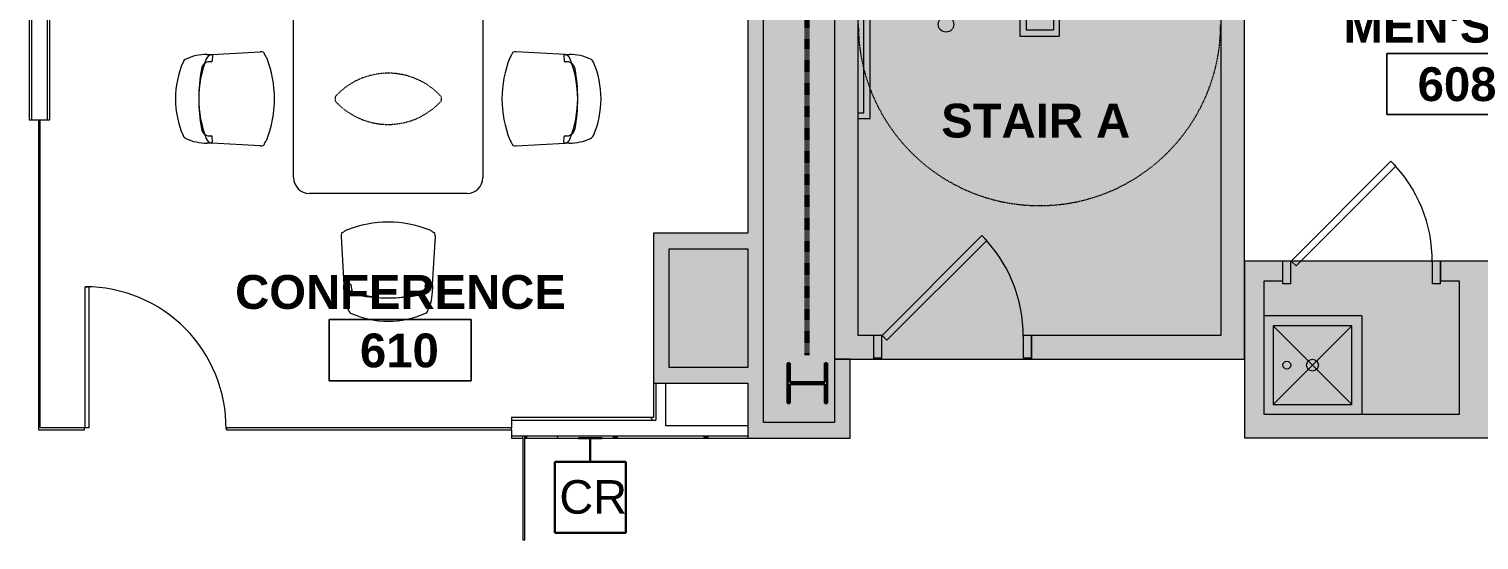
# Model space of a CAD drawing. Header units: inches. Extents: x -1180 to 2011, y -268 to 2143.
# Drawn here: x -585.9 to -217.9, y 1210.4 to 1340 of the extents above; entities that cross this region are included whole.
import ezdxf

# ---------------------------------------------------------------- set-up
doc = ezdxf.new("R2010")
doc.units = ezdxf.units.IN
doc.header["$MEASUREMENT"] = 0
for name, pattern in [('Dash 1_16_', [0.125, 0.0625, -0.0625]), ('Dash 1_8_', [0.25, 0.125, -0.125]), ('Steelcase Hidden Line', [0.117188, 0.078125, -0.039062])]:
    doc.linetypes.add(name, pattern=pattern)
for name, color, linetype, lineweight in [('A-ANNO-NOTE', 131, 'Continuous', 13), ('A-AREA-IDEN', 2, 'Continuous', 9), ('A-DETL', 90, 'Continuous', 13), ('A-DETL-GENF', 92, 'Continuous', 9), ('A-DETL-THIN', 151, 'Continuous', 13), ('A-DOOR', 31, 'Continuous', 13), ('A-DOOR-FRAM', 31, 'Continuous', 20), ('A-WALL', 113, 'Continuous', 13), ('A-WALL-PATT', 111, 'Continuous', 13), ('I-FURN', 30, 'Continuous', 9), ('I-WALL', 2, 'Continuous', 13), ('P-SANR-FIXT', 6, 'Continuous', 13), ('S-COLS', 52, 'Continuous', 13)]:
    doc.layers.add(name, color=color, linetype=linetype, lineweight=lineweight)
doc.styles.add('Swis721 Lt BT', font='swissl.ttf', dxfattribs={"height": 8.514638})
doc.styles.add('Swis721 Lt BT_B', font='', dxfattribs={"height": 8.583975})
doc.styles.get('Swis721 Lt BT_B').set_extended_font_data('Swis721 Lt BT', bold=True)
pattern_1 = [(0, (0, 0), (30.72, 7.68), [1.267, -21.773, 1.267, -21.773, -122.88]), (0, (0, 0), (30.72, 7.68), [-46.08, 1.267, -44.813, 1.267, -21.773, -53.76]), (0, (0, 0), (30.72, 7.68), [-115.2, 1.267, -14.093, 1.267, -37.133]), (120, (11.52, 3.84), (-22.011075, 22.7643), [1.267, -21.773, 1.267, -21.773, -122.88]), (120, (11.52, 3.84), (-22.011075, 22.7643), [-46.08, 1.267, -44.813, 1.267, -21.773, -53.76]), (120, (11.52, 3.84), (-22.011075, 22.7643), [-115.2, 1.267, -14.093, 1.267, -37.133]), (240, (15.36, 19.2), (-8.708925, -30.4443), [1.267, -21.773, 1.267, -21.773, -122.88]), (240, (15.36, 19.2), (-8.708925, -30.4443), [-46.08, 1.267, -44.813, 1.267, -21.773, -53.76]), (240, (15.36, 19.2), (-8.708925, -30.4443), [-115.2, 1.267, -14.093, 1.267, -37.133])]

# ---------------------------------------------------------------- blocks, each defined once
blk = doc.blocks.new('Single Flush - OTJ_SOLIDFLUSH_ALUM-4843896-6TH FLOOR POWER _ SIGNAL')
at = {"layer": 'A-DOOR', "color": 8, "lineweight": 20}
for p, q in [((-8.65, -27.09), (16.67, -1.76)), ((17.91, -3), (-7.42, -28.32)), ((16.67, -1.76), (17.91, -3)), ((-7.42, -28.32), (-8.65, -27.09))]:
    blk.add_line(p, q, dxfattribs=at)
at = {"layer": 'A-DOOR', "lineweight": 9}
blk.add_arc((17.91, -3), 35.81, 179.5, 225, dxfattribs=at)
at = {"layer": 'A-DOOR-FRAM', "color": 8}
for p, q in [((-20, 2.75), (-20, -3)), ((-20, 2.75), (-18, 2.75)), ((-18, 2.75), (-18, -3)), ((18, 2.75), (18, -3)), ((18, 2.75), (20, 2.75)), ((20, 2.75), (20, -3)), ((-20, -3), (-18, -3)), ((18, -3), (20, -3))]:
    blk.add_line(p, q, dxfattribs=at)
blk = doc.blocks.new('Single Flush - OTJ_SOLIDFLUSH_ALUM-4843889-6TH FLOOR POWER _ SIGNAL')
at = {"layer": 'A-DOOR', "color": 8, "lineweight": 20}
for p, q in [((-8.65, -26.59), (16.67, -1.26)), ((17.91, -2.5), (-7.42, -27.82)), ((16.67, -1.26), (17.91, -2.5)), ((-7.42, -27.82), (-8.65, -26.59))]:
    blk.add_line(p, q, dxfattribs=at)
at = {"layer": 'A-DOOR', "lineweight": 9}
blk.add_arc((17.91, -2.5), 35.81, 179.5, 225, dxfattribs=at)
at = {"layer": 'A-DOOR-FRAM', "color": 8}
for p, q in [((-20, 3.25), (-20, -2.5)), ((-20, 3.25), (-18, 3.25)), ((-18, 3.25), (-18, -2.5)), ((18, 3.25), (18, -2.5)), ((18, 3.25), (20, 3.25)), ((20, 3.25), (20, -2.5)), ((-20, -2.5), (-18, -2.5)), ((18, -2.5), (20, -2.5))]:
    blk.add_line(p, q, dxfattribs=at)
blk = doc.blocks.new('HP-Bearing Pile-Column - HP10X57-V11-6TH FLOOR POWER _ SIGNAL')
at = {"layer": 'S-COLS', "lineweight": 30}
for p, q in [((5.1, 5), (-5.1, 5)), ((-5.1, 5), (-5.1, 4.435)), ((-5.1, 4.435), (-0.2825, 4.435)), ((-0.2825, 4.435), (-0.2825, -4.435)), ((0.2825, -4.435), (0.2825, 4.435)), ((0.2825, 4.435), (5.1, 4.435)), ((5.1, 4.435), (5.1, 5)), ((-0.2825, -4.435), (-5.1, -4.435)), ((-5.1, -4.435), (-5.1, -5)), ((-5.1, -5), (5.1, -5)), ((5.1, -4.435), (0.2825, -4.435)), ((5.1, -5), (5.1, -4.435))]:
    blk.add_line(p, q, dxfattribs=at)
blk = doc.blocks.new('P-Mop_Sink - P-Mop_Sink-4258602-6TH FLOOR POWER _ SIGNAL')
at = {"layer": 'P-SANR-FIXT', "lineweight": 9}
for p, q in [((-12, 0), (12.98, 0)), ((-12, 0), (-12, -24.76)), ((10.5, -2.5), (-9.5, -22.5)), ((-9.5, -2.5), (10.5, -22.5)), ((-9.5, -2.5), (-9.5, -22.5)), ((10.5, -2.5), (-9.5, -2.5)), ((10.5, -22.5), (10.5, -2.5)), ((-9.5, -22.5), (10.5, -22.5))]:
    blk.add_line(p, q, dxfattribs=at)
for centre, radius in [((0.5, -12.5), 1.5), ((0.5, -19), 1)]:
    blk.add_circle(centre, radius, dxfattribs=at)
blk = doc.blocks.new('Steelcase Coalesse - Host - Table - Rectangular - 10_ L - 48__ W - 1 Piece Top_0 TAP-5287640-6TH FLOOR POWER _ SIGNAL')
at = {"layer": 'I-FURN'}
for p, q in [((-56, 24), (56, 24)), ((-60, -20), (-60, 20)), ((60, 20), (60, -20)), ((56, -24), (-56, -24))]:
    blk.add_line(p, q, dxfattribs=at)
at = {"layer": 'I-FURN', "linetype": 'Steelcase Hidden Line'}
for p, q in [((-35.5, 13.5), (-36.5, 13.5)), ((36.5, 13.5), (35.5, 13.5)), ((-36.5, -13.5), (-35.5, -13.5)), ((35.5, -13.5), (36.5, -13.5))]:
    blk.add_line(p, q, dxfattribs=at)
at = {"layer": 'I-FURN'}
for centre, start, end in [((-56, 20), 90, 180), ((56, 20), 360, 90), ((-56, -20), 180, 270), ((56, -20), 270, 0)]:
    blk.add_arc(centre, 4, start, end, dxfattribs=at)
at = {"layer": 'I-FURN', "linetype": 'Steelcase Hidden Line'}
for centre, start, end in [((-24.31, 0), 132.075, 227.925), ((-47.69, 0), 312.075, 47.925), ((47.69, 0), 132.075, 227.925), ((24.31, 0), 312.075, 47.925)]:
    blk.add_arc(centre, 18.19, start, end, dxfattribs=at)
blk = doc.blocks.new('Steelcase Coalesse - Bindu - Seating - Conference - Chair - Mid Back-5289058-6TH FLOOR POWER _ SIGNAL')
at = {"layer": 'I-FURN'}
for p, q in [((-11.96, -3.6), (-11.27, -15.92)), ((11.27, -15.92), (11.96, -3.6)), ((-11.27, -15.92), (-10.99, -15.73)), ((-10.99, -15.73), (-9.66, -15.79)), ((10.99, -15.73), (9.66, -15.79)), ((11.27, -15.92), (10.99, -15.73))]:
    blk.add_line(p, q, dxfattribs=at)
for centre, radius, start, end in [((0, -28.17), 28.17, 90.001, 111.5988), ((0, -28.17), 28.17, 68.4012, 89.999), ((-9.68, -3.48), 2.28, 164.1416, 183.2105), ((-11.59, -2.93), 0.295, 95.4219, 164.1416), ((-11.68, -1.97), 0.666, 275.4219, 308.378), ((-9.06, -5.29), 3.56, 111.5988, 128.378), ((9.06, -5.29), 3.56, 51.622, 68.4012), ((11.68, -1.97), 0.666, 231.622, 264.5781), ((11.59, -2.93), 0.295, 15.8584, 84.5781), ((9.68, -3.48), 2.28, 356.7895, 15.8584), ((-30.81, -17.02), 19.57, 359.6896, 3.2105), ((-9.4, -15.52), 1.92, 194.3053, 248.5611), ((1.3, -17.19), 12.54, 179.6896, 204.9024), ((0, 8.43), 27.65, 248.5611, 291.4389), ((-9.66, -16.04), 0.25, 352.9623, 87.7727), ((-7.18, -16.34), 2.25, 172.9623, 260.0453), ((7.18, -16.34), 2.25, 279.9547, 7.0377), ((9.66, -16.04), 0.25, 92.2273, 187.0377), ((-1.3, -17.19), 12.54, 335.0976, 0.3104), ((9.4, -15.52), 1.92, 291.4389, 345.6947), ((30.81, -17.02), 19.57, 176.7895, 180.3104), ((0, 24.59), 43.81, 260.0453, 279.9547), ((-8.74, -21.85), 1.47, 204.9024, 246.483), ((0, -1.77), 23.37, 246.483, 270), ((0, -1.77), 23.37, 270, 293.517), ((8.74, -21.85), 1.47, 293.517, 335.0976)]:
    blk.add_arc(centre, radius, start, end, dxfattribs=at)
blk = doc.blocks.new('Steelcase Coalesse - Bindu - Seating - Conference - Chair - Mid Back-5290419-6TH FLOOR POWER _ SIGNAL')
at = {"layer": 'I-FURN'}
for p, q in [((-11.96, 3.6), (-11.27, 15.92)), ((-11.27, 15.92), (-10.99, 15.73)), ((-10.99, 15.73), (-9.66, 15.79)), ((10.99, 15.73), (9.66, 15.79)), ((11.27, 15.92), (10.99, 15.73)), ((11.27, 15.92), (11.96, 3.6))]:
    blk.add_line(p, q, dxfattribs=at)
for centre, radius, start, end in [((1.3, 17.19), 12.54, 155.0976, 180.3104), ((-8.74, 21.85), 1.47, 113.517, 155.0976), ((0, 1.77), 23.37, 90, 113.517), ((0, 1.77), 23.37, 66.483, 90), ((8.74, 21.85), 1.47, 24.9024, 66.483), ((-1.3, 17.19), 12.54, 359.6896, 24.9024), ((0, -8.43), 27.65, 68.5611, 111.4389), ((-7.18, 16.34), 2.25, 99.9547, 187.0377), ((0, -24.59), 43.81, 80.0453, 99.9547), ((7.18, 16.34), 2.25, 352.9623, 80.0453), ((-30.81, 17.02), 19.57, 356.7895, 0.3104), ((-9.4, 15.52), 1.92, 111.4389, 165.6947), ((-9.66, 16.04), 0.25, 272.2273, 7.0377), ((9.66, 16.04), 0.25, 172.9623, 267.7727), ((9.4, 15.52), 1.92, 14.3053, 68.5611), ((30.81, 17.02), 19.57, 179.6896, 183.2105), ((-9.68, 3.48), 2.28, 176.7895, 195.8584), ((-11.59, 2.93), 0.295, 195.8584, 264.5781), ((-11.68, 1.97), 0.666, 51.622, 84.5781), ((-9.06, 5.29), 3.56, 231.622, 248.4012), ((0, 28.17), 28.17, 248.4012, 269.999), ((0, 28.17), 28.17, 270.001, 291.5988), ((9.06, 5.29), 3.56, 291.5988, 308.378), ((11.68, 1.97), 0.666, 95.4219, 128.378), ((11.59, 2.93), 0.295, 275.4219, 344.1416), ((9.68, 3.48), 2.28, 344.1416, 3.2105)]:
    blk.add_arc(centre, radius, start, end, dxfattribs=at)
blk = doc.blocks.new('Single Glass Door - 36_ x 96_-5154814-6TH FLOOR POWER _ SIGNAL')
at = {"layer": 'A-DOOR', "lineweight": 20}
for p, q in [((16.90625, -0.25), (17.90625, -0.25)), ((16.90625, -36.0625), (16.90625, -0.25)), ((17.90625, -0.25), (17.90625, -36.0625)), ((17.90625, -36.0625), (16.90625, -36.0625))]:
    blk.add_line(p, q, dxfattribs=at)
at = {"layer": 'A-DOOR', "lineweight": 9}
blk.add_arc((17.90625, -0.25), 35.8125, 179.5, 270, dxfattribs=at)
blk = doc.blocks.new('Room Tag - Room Name and Number-3379422-6TH FLOOR POWER _ SIGNAL')
at = {"layer": 'A-AREA-IDEN'}
for p, q in [((-0.1881, -0.1636), (-0.1881, -0.0018)), ((-0.1881, -0.0018), (0.1869, -0.0018)), ((0.1869, -0.0018), (-0.1881, -0.0018)), ((-0.1881, -0.0018), (-0.1881, -0.1636)), ((0.1869, -0.0018), (0.1869, -0.1636)), ((0.1869, -0.1636), (0.1869, -0.0018)), ((0.1869, -0.1636), (-0.1881, -0.1636)), ((-0.1881, -0.1636), (0.1869, -0.1636))]:
    blk.add_line(p, q, dxfattribs=at)

msp = doc.modelspace()

# ---------------------------------------------------------------- hatches: boundary and pattern name
at = {"layer": 'A-DETL-GENF'}
h = msp.add_hatch(color=9, dxfattribs=at)
h.paths.add_polyline_path([(63.24, 1240.16), (70.77, 1240.16), (70.77, 1265.21), (58.74, 1265.21), (58.74, 1579.31), (70.77, 1579.31), (70.77, 1607.3), (-48.23, 1607.3), (-48.23, 1620.31), (-277.42, 1620.31), (-277.42, 1541.26), (-249.39, 1541.26), (-249.39, 1598.34), (24.69, 1598.34), (24.69, 1541.26), (52.78, 1541.26), (52.78, 1411.26), (24.69, 1411.26), (24.69, 1357.25), (50.71, 1357.25), (50.71, 1277.19), (-67.38, 1277.19), (-67.38, 1240.16), (-41.77, 1240.16), (-41.77, 1259.14), (38.24, 1259.14), (38.24, 1240.16), (62.74, 1240.16)], flags=0)
h.paths.add_polyline_path([(-381.47, 1240.16), (-381.47, 1256.22), (-377.47, 1256.22), (-377.47, 1256.27), (-381.5, 1256.27), (-381.5, 1620.31), (-399.46, 1620.31), (-399.46, 1240.16), (-381.5, 1240.16)], flags=0)
h.paths.add_polyline_path([(193.78, 1339.23), (195.78, 1339.23), (195.78, 1318.11), (193.78, 1318.11), (193.78, 1319.46)], flags=0)
h.paths.add_polyline_path([(193.78, 1443.51), (195.78, 1443.51), (195.78, 1422.38), (193.78, 1422.38)], flags=0)
h.paths.add_polyline_path([(193.78, 1547.56), (195.78, 1547.56), (195.78, 1526.43), (193.78, 1526.43)], flags=0)
h.paths.add_polyline_path([(174.75, 1240.16), (672.96, 1240.16), (672.96, 1620.31), (654.76, 1620.31), (654.76, 1257.23), (377.16, 1257.26), (377.16, 1309.64), (293.77, 1309.64), (293.77, 1263.25), (188.78, 1263.25), (188.78, 1296.73), (193.78, 1296.73), (193.78, 1268.25), (288.77, 1268.25), (288.77, 1368.22), (193.78, 1368.22), (193.78, 1339.23), (188.78, 1339.23), (188.78, 1401.01), (193.78, 1401.01), (193.78, 1372.22), (288.77, 1372.22), (288.77, 1472.3), (193.78, 1472.3), (193.78, 1443.51), (188.78, 1443.51), (188.78, 1505.06), (193.78, 1505.06), (193.78, 1476.3), (288.77, 1476.3), (288.77, 1576.29), (193.78, 1576.29), (193.78, 1547.56), (188.78, 1547.56), (188.78, 1575.31), (188.64, 1575.28), (188.64, 1547.76), (182.73, 1547.76), (182.73, 1504.24), (188.64, 1504.24), (188.64, 1444.18), (182.73, 1444.18), (182.73, 1400.24), (188.64, 1400.24), (188.64, 1339.74), (182.73, 1339.74), (182.73, 1296.76), (188.64, 1296.73), (188.64, 1265.21), (174.75, 1265.21), (174.75, 1247.2)], flags=0)
h.paths.add_polyline_path([(-272.42, 1242.23), (-222.89, 1242.23), (-222.89, 1276.12), (-227.66, 1276.12), (-227.66, 1281.12), (-267.66, 1281.12), (-267.66, 1276.12), (-272.42, 1276.12), (-272.42, 1242.24)], flags=0)
h.paths.add_polyline_path([(-217.89, 1242.23), (-155.35, 1242.23), (-155.35, 1276.12), (-166.62, 1276.12), (-166.62, 1281.12), (-206.62, 1281.12), (-206.62, 1276.12), (-217.89, 1276.12), (-217.89, 1246.88)], flags=0)
h.paths.add_polyline_path([(-403.46, 1254.15), (-403.46, 1284.19), (-423.43, 1284.19), (-423.43, 1254.15), (-405.98, 1254.15)], flags=0)
h.paths.add_polyline_path([(-277.45, 1256.27), (-277.42, 1256.27), (-277.45, 1256.27)], flags=0)
h.paths.add_polyline_path([(-331.5, 1256.27), (-331.5, 1262.27), (-283.45, 1262.27), (-283.45, 1508.33), (-375.5, 1508.33), (-375.5, 1262.27), (-371.5, 1262.27), (-371.5, 1256.27), (-332.12, 1256.27)], flags=0)
h.paths.add_polyline_path([(641.59, 1262.23), (649.76, 1262.23), (649.76, 1359.16), (556.01, 1359.16), (556.01, 1262.23)], flags=0)
h.paths.add_polyline_path([(511.76, 1262.76), (551.01, 1262.76), (550.98, 1619.36), (432.35, 1619.36), (432.35, 1624.31), (386.35, 1624.31), (386.35, 1619.36), (382.66, 1619.36), (382.66, 1379.39), (378.04, 1379.39), (378.04, 1531.32), (293.77, 1531.32), (293.77, 1315.14), (378.04, 1315.14), (378.04, 1339.39), (382.66, 1339.39), (382.66, 1262.76), (423.17, 1262.76)], flags=0)
h.paths.add_polyline_path([(195.78, 1296.73), (193.78, 1296.73), (193.78, 1317.86), (195.78, 1317.86), (195.78, 1310.14)], flags=0)
h.paths.add_polyline_path([(-249.39, 1357.25), (-249.39, 1411.26), (-271.43, 1411.26), (-271.43, 1411.21), (-277.43, 1411.21), (-277.45, 1357.25), (-267.2, 1357.25)], flags=0)
h.paths.add_polyline_path([(648.76, 1364.16), (648.76, 1618.33), (642.76, 1618.33), (642.76, 1624.31), (602.76, 1624.31), (602.76, 1618.33), (556.98, 1618.33), (556.98, 1364.16), (641.59, 1364.16)], flags=0)
h.paths.add_polyline_path([(183.14, 1364.83), (183.14, 1365.33), (182.73, 1365.33), (182.73, 1364.83)], flags=0)
h.paths.add_polyline_path([(182.73, 1375.83), (183.14, 1375.83), (183.14, 1376.33), (182.73, 1376.33)], flags=0)
h.paths.add_polyline_path([(193.78, 1401.01), (193.78, 1422.13), (195.78, 1422.13), (195.78, 1401.01)], flags=0)
h.paths.add_polyline_path([(182.73, 1471.71), (183.14, 1471.71), (183.14, 1472.21), (182.73, 1472.21)], flags=0)
h.paths.add_polyline_path([(183.14, 1477.46), (183.14, 1477.96), (182.73, 1477.96), (182.73, 1477.46)], flags=0)
h.paths.add_polyline_path([(193.78, 1505.06), (193.78, 1526.18), (195.78, 1526.18), (195.78, 1505.06)], flags=0)
h.paths.add_polyline_path([(-282.42, 1513.33), (-282.42, 1574.27), (-376.5, 1574.27), (-376.5, 1513.33), (-283.43, 1513.33)], flags=0)
h.paths.add_polyline_path([(368.82, 1536.32), (378.04, 1536.32), (378.04, 1619.36), (375.35, 1619.36), (375.35, 1624.31), (329.35, 1624.31), (329.35, 1619.36), (317.86, 1619.36), (317.86, 1595.36), (293.77, 1595.36), (293.77, 1536.32), (294.22, 1536.32)], flags=0)
h.paths.add_polyline_path([(694.97, 1576.19), (697.02, 1576.19), (697.02, 1606.14), (676.96, 1606.14), (676.96, 1576.19)], flags=0)
h.paths.add_polyline_path([(-282.42, 1579.27), (-281.42, 1579.27), (-281.42, 1620.31), (-297.96, 1620.31), (-297.96, 1624.31), (-360.96, 1624.31), (-360.96, 1620.31), (-377.5, 1620.31), (-377.5, 1579.27), (-297.96, 1579.27)], flags=0)
h.paths.add_polyline_path([(182.64, 1579.31), (188.78, 1579.31), (188.78, 1598.25), (293.63, 1598.25), (293.63, 1599.36), (313.86, 1599.36), (313.86, 1620.31), (295.85, 1620.31), (295.85, 1607.3), (174.75, 1607.3), (174.75, 1579.31), (181.4, 1579.31)], flags=0)
h.paths.add_polyline_path([(252.11, 1580.29), (288.77, 1580.29), (288.77, 1593.25), (193.78, 1593.25), (193.78, 1580.29), (206.74, 1580.29)], flags=0)
h.paths.add_polyline_path([(699.34, 1608.45), (699.96, 1609.08), (701.02, 1609.08), (701.02, 1610.14), (676.96, 1610.14), (676.96, 1608.45), (697.02, 1608.45)], flags=0)
at = {"layer": 'A-WALL-PATT', "lineweight": 9}
for points in [[(-399.46, 1236.16), (-399.46, 1624.31), (-403.46, 1624.31), (-403.46, 1236.16)], [(-375.5, 1256.27), (-375.5, 1508.33), (-381.5, 1508.33), (-381.5, 1256.27), (-376.5, 1256.27)], [(-283.45, 1262.27), (-277.45, 1262.27), (-277.45, 1508.33), (-283.45, 1508.33), (-283.45, 1319.46)], [(-427.43, 1284.19), (-403.46, 1284.19), (-403.46, 1288.19), (-427.43, 1288.19)], [(-423.43, 1254.15), (-423.43, 1284.19), (-427.43, 1284.19), (-427.43, 1254.15)], [(-277.42, 1242.23), (-272.42, 1242.23), (-272.42, 1281.12), (-277.42, 1281.12)], [(-217.89, 1242.23), (-217.89, 1276.12), (-222.89, 1276.12), (-222.89, 1242.23)], [(-377.47, 1240.16), (-377.47, 1256.22), (-381.47, 1256.22), (-381.47, 1240.16)], [(-424.31, 1250.15), (-403.46, 1250.15), (-403.46, 1254.15), (-427.43, 1254.15), (-427.43, 1250.15), (-426.81, 1250.15)], [(-267.2, 1236.23), (-155.35, 1236.23), (-155.35, 1242.23), (-277.42, 1242.21), (-277.42, 1236.23)], [(-397.03, 1236.16), (-377.47, 1236.16), (-377.47, 1240.16), (-399.46, 1240.16), (-399.46, 1236.16)]]:
    msp.add_hatch(color=7, dxfattribs=at).paths.add_polyline_path(points, flags=0)
h = msp.add_hatch(dxfattribs=at)
h.set_pattern_fill('FP_1', color=256, style=0, pattern_type=2)
h.set_pattern_definition(pattern_1)
h.paths.add_polyline_path([(-585.92, 1316.95), (-585.3, 1316.95), (-585.3, 1484.7), (-585.92, 1484.7), (-585.92, 1319.46)], flags=0)
h = msp.add_hatch(dxfattribs=at)
h.set_pattern_fill('FP_1', color=256, style=0, pattern_type=2)
h.set_pattern_definition(pattern_1)
h.paths.add_polyline_path([(-580.67, 1316.95), (-580.67, 1484.7), (-581.3, 1484.7), (-581.3, 1316.95)], flags=0)
h = msp.add_hatch(color=7, dxfattribs=at)
h.paths.add_polyline_path([(-155.35, 1276.12), (-155.35, 1281.12), (-166.62, 1281.12), (-166.62, 1276.12), (-156.19, 1276.12)], flags=0)
h.paths.add_polyline_path([(-217.89, 1276.12), (-206.62, 1276.12), (-206.62, 1281.12), (-227.66, 1281.12), (-227.66, 1276.12), (-222.89, 1276.12)], flags=0)
h.paths.add_polyline_path([(-267.66, 1276.12), (-267.66, 1281.12), (-272.42, 1281.12), (-272.42, 1276.12), (-270.16, 1276.12)], flags=0)
h = msp.add_hatch(color=7, dxfattribs=at)
h.paths.add_polyline_path([(-277.45, 1256.27), (-277.45, 1262.27), (-331.5, 1262.27), (-331.5, 1256.27), (-283.45, 1256.27)], flags=0)
h.paths.add_polyline_path([(-375.5, 1256.27), (-371.5, 1256.27), (-371.5, 1262.27), (-375.5, 1262.27)], flags=0)
h = msp.add_hatch(dxfattribs=at)
h.set_pattern_fill('FP_1', color=256, style=0, pattern_type=2)
h.set_pattern_definition(pattern_1)
h.paths.add_polyline_path([(-427.43, 1240.79), (-427.43, 1241.41), (-463.46, 1241.41), (-463.46, 1240.79), (-460.05, 1240.79)], flags=0)
h = msp.add_hatch(dxfattribs=at)
h.set_pattern_fill('FP_1', color=256, style=0, pattern_type=2)
h.set_pattern_definition(pattern_1)
h.paths.add_polyline_path([(-463.46, 1236.16), (-460.55, 1236.16), (-460.55, 1236.79), (-463.46, 1236.79), (-463.46, 1236.59)], flags=0)
h.paths.add_polyline_path([(-449.55, 1236.16), (-427.43, 1236.16), (-427.43, 1236.79), (-460.05, 1236.79), (-460.05, 1236.16)], flags=0)
h = msp.add_hatch(dxfattribs=at)
h.set_pattern_fill('FP_1', color=256, style=0, pattern_type=2)
h.set_pattern_definition(pattern_1)
h.paths.add_polyline_path([(-403.46, 1236.16), (-403.46, 1236.79), (-426.81, 1236.79), (-426.81, 1236.16), (-424.31, 1236.16)], flags=0)

# ---------------------------------------------------------------- linework, layer by layer
at = {"layer": 'A-ANNO-NOTE', "lineweight": 30}
for p, q in [((-446.47, 1236.16), (-440.47, 1236.16)), ((-443.47, 1236.16), (-443.47, 1230.16)), ((-434.47, 1230.16), (-452.47, 1230.16)), ((-452.47, 1230.16), (-452.47, 1212.16)), ((-434.47, 1212.16), (-434.47, 1230.16)), ((-452.47, 1212.16), (-434.47, 1212.16))]:
    msp.add_line(p, q, dxfattribs=at)
at = {"layer": 'A-DETL', "linetype": 'Dash 1_8_', "lineweight": 70}
msp.add_line((-388.38, 1257.25), (-388.38, 1603.25), dxfattribs=at)
at = {"layer": 'A-DETL', "linetype": 'Dash 1_16_', "lineweight": 9}
msp.add_arc((-329.45, 1341.17), 45.99, 180, 360, dxfattribs=at)
at = {"layer": 'A-DETL-THIN', "lineweight": 9}
for p, q in [((-374.02, 1318.72), (-374.02, 1472.69)), ((-372.41, 1317.29), (-372.41, 1474.3)), ((-334.45, 1465.21), (-334.45, 1338.14)), ((-332.85, 1463.78), (-332.85, 1339.74)), ((-325.9, 1403.19), (-325.9, 1339.74)), ((-324.47, 1402.3), (-324.47, 1338.14)), ((-332.85, 1339.74), (-325.9, 1339.74)), ((-334.45, 1338.14), (-324.47, 1338.14)), ((-375.44, 1318.72), (-374.02, 1318.72)), ((-375.44, 1317.29), (-372.41, 1317.29)), ((-227.66, 1281.12), (-267.66, 1281.12)), ((-377.47, 1256.22), (-377.47, 1256.27)), ((-371.5, 1256.27), (-331.5, 1256.27))]:
    msp.add_line(p, q, dxfattribs=at)
msp.add_circle((-353.17, 1341.17), 1.96, dxfattribs=at)
at = {"layer": 'A-WALL', "color": 8, "lineweight": 20}
for p, q in [((-399.46, 1240.16), (-399.46, 1620.31)), ((-403.46, 1484.7), (-403.46, 1288.19)), ((-403.46, 1288.19), (-427.43, 1288.19)), ((-427.43, 1288.19), (-427.43, 1250.15)), ((-423.43, 1284.19), (-403.46, 1284.19)), ((-423.43, 1254.15), (-423.43, 1284.19)), ((-403.46, 1284.19), (-403.46, 1254.15)), ((-377.47, 1256.22), (-381.47, 1256.22)), ((-381.47, 1256.22), (-381.47, 1240.16)), ((-377.47, 1236.16), (-377.47, 1256.22)), ((-403.46, 1254.15), (-423.43, 1254.15)), ((-427.43, 1250.15), (-403.46, 1250.15)), ((-403.46, 1250.15), (-403.46, 1236.16)), ((-381.47, 1240.16), (-399.46, 1240.16)), ((-403.46, 1236.16), (-377.47, 1236.16))]:
    msp.add_line(p, q, dxfattribs=at)
at = {"layer": 'A-WALL'}
for p, q in [((-585.3, 1540.43), (-585.3, 1316.95)), ((-581.3, 1485.33), (-581.3, 1316.95)), ((-426.81, 1250.15), (-426.81, 1240.79)), ((-463.46, 1240.79), (-426.81, 1240.79)), ((-463.46, 1238.29), (-463.46, 1238.79)), ((-463.46, 1236.79), (-403.46, 1236.79)), ((-460.55, 1236.16), (-460.55, 1236.79)), ((-460.05, 1236.16), (-460.05, 1236.79))]:
    msp.add_line(p, q, dxfattribs=at)
at = {"layer": 'I-WALL', "color": 8, "lineweight": 20}
for p, q in [((-381.5, 1579.27), (-381.5, 1256.27)), ((-375.5, 1262.27), (-375.5, 1508.33)), ((-283.45, 1508.33), (-283.45, 1262.27)), ((-277.45, 1256.27), (-277.45, 1353.25)), ((-267.66, 1281.12), (-277.42, 1281.12)), ((-277.42, 1281.12), (-277.42, 1236.23)), ((-267.66, 1276.12), (-267.66, 1281.12)), ((-206.62, 1281.12), (-227.66, 1281.12)), ((-227.66, 1281.12), (-227.66, 1276.12)), ((-272.42, 1276.12), (-267.66, 1276.12)), ((-272.42, 1242.23), (-272.42, 1276.12)), ((-227.66, 1276.12), (-222.89, 1276.12)), ((-222.89, 1276.12), (-222.89, 1242.23)), ((-371.5, 1262.27), (-375.5, 1262.27)), ((-371.5, 1256.27), (-371.5, 1262.27)), ((-283.45, 1262.27), (-331.5, 1262.27)), ((-331.5, 1262.27), (-331.5, 1256.27)), ((-381.5, 1256.27), (-371.5, 1256.27)), ((-331.5, 1256.27), (-277.45, 1256.27)), ((-222.89, 1242.23), (-272.42, 1242.23)), ((-277.42, 1236.23), (-150.35, 1236.23))]:
    msp.add_line(p, q, dxfattribs=at)
at = {"layer": 'I-WALL'}
for p, q in [((-585.92, 1540.43), (-585.92, 1316.95)), ((-580.67, 1316.95), (-580.67, 1484.7)), ((-585.92, 1316.95), (-580.67, 1316.95)), ((-583.55, 1316.95), (-583.55, 1238.29)), ((-583.05, 1238.79), (-583.05, 1316.95)), ((-427.43, 1250.15), (-427.43, 1241.41)), ((-424.31, 1239.29), (-424.31, 1250.15)), ((-427.43, 1241.41), (-463.46, 1241.41)), ((-463.46, 1241.41), (-463.46, 1238.79)), ((-583.55, 1238.29), (-571.8, 1238.29)), ((-571.8, 1238.79), (-583.05, 1238.79)), ((-571.8, 1238.29), (-571.8, 1238.79)), ((-463.46, 1238.79), (-535.8, 1238.79)), ((-535.8, 1238.79), (-535.8, 1238.29)), ((-535.8, 1238.29), (-463.46, 1238.29)), ((-463.46, 1238.29), (-463.46, 1236.16)), ((-403.46, 1239.29), (-424.31, 1239.29)), ((-463.46, 1236.16), (-460.55, 1236.16)), ((-460.55, 1236.16), (-460.55, 1210.36)), ((-460.05, 1210.36), (-460.05, 1236.16)), ((-460.05, 1236.16), (-403.46, 1236.16)), ((-460.55, 1210.36), (-460.05, 1210.36))]:
    msp.add_line(p, q, dxfattribs=at)

# ---------------------------------------------------------------- block references
at = {"layer": 'A-AREA-IDEN', "xscale": 95.99999999999994, "yscale": 95.99999999999994, "zscale": 95.99999999999994}
for p in [(-223.19, 1333.98), (-491.64, 1266.43)]:
    msp.add_blockref('Room Tag - Room Name and Number-3379422-6TH FLOOR POWER _ SIGNAL', p, dxfattribs=at)
at = {"layer": 'A-DOOR', "rotation": 180}
for name, p in [('Single Flush - OTJ_SOLIDFLUSH_ALUM-4843889-6TH FLOOR POWER _ SIGNAL', (-247.66, 1278.62)), ('Single Flush - OTJ_SOLIDFLUSH_ALUM-4843896-6TH FLOOR POWER _ SIGNAL', (-351.5, 1259.27)), ('Single Glass Door - 36_ x 96_-5154814-6TH FLOOR POWER _ SIGNAL', (-553.8, 1238.54))]:
    msp.add_blockref(name, p, dxfattribs=at)
at = {"layer": 'I-FURN', "rotation": 89.9999999999999}
for name, p in [('Steelcase Coalesse - Host - Table - Rectangular - 10_ L - 48__ W - 1 Piece Top_0 TAP-5287640-6TH FLOOR POWER _ SIGNAL', (-494.75, 1358.28)), ('Steelcase Coalesse - Bindu - Seating - Conference - Chair - Mid Back-5290419-6TH FLOOR POWER _ SIGNAL', (-523.62, 1322.28)), ('Steelcase Coalesse - Bindu - Seating - Conference - Chair - Mid Back-5289058-6TH FLOOR POWER _ SIGNAL', (-465.87, 1322.28))]:
    msp.add_blockref(name, p, dxfattribs=at)
at = {"layer": 'I-FURN'}
msp.add_blockref('Steelcase Coalesse - Bindu - Seating - Conference - Chair - Mid Back-5289058-6TH FLOOR POWER _ SIGNAL', (-494.75, 1291.01), dxfattribs=at)
at = {"layer": 'P-SANR-FIXT', "lineweight": 9, "rotation": 269.9999999999997}
msp.add_blockref('P-Mop_Sink - P-Mop_Sink-4258602-6TH FLOOR POWER _ SIGNAL', (-247.66, 1255.21), dxfattribs=at)
at = {"layer": 'S-COLS', "lineweight": 9, "rotation": 89.99999999999991}
msp.add_blockref('HP-Bearing Pile-Column - HP10X57-V11-6TH FLOOR POWER _ SIGNAL', (-388.38, 1250.15), dxfattribs=at)

# ---------------------------------------------------------------- texts
at = {"layer": 'A-ANNO-NOTE', "lineweight": 9, "insert": (-451.31, 1225.54), "char_height": 8.515, "width": 19.116, "attachment_point": 1, "line_spacing_factor": 1.00667, "style": 'Swis721 Lt BT'}
msp.add_mtext('CR', dxfattribs=at)
at = {"layer": 'A-AREA-IDEN', "char_height": 8.584, "attachment_point": 2, "line_spacing_factor": 0.998538, "style": 'Swis721 Lt BT_B'}
for s, insert, width in [("MEN'S RR", (-223.18, 1345.12), 63.828), ('608', (-223.46, 1330.29), 23.004), ('STAIR A', (-330.41, 1321.04), 50.76), ('CONFERENCE', (-491.63, 1277.57), 95.04), ('610', (-491.91, 1262.74), 23.004)]:
    msp.add_mtext(s, dxfattribs=dict(at, insert=insert, width=width))

doc.saveas('drawing.dxf')
